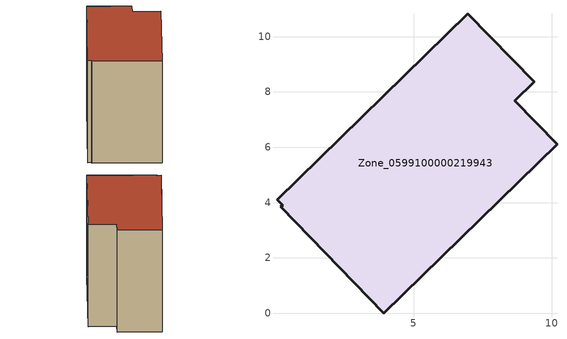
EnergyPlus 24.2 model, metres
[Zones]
Zone_0599100000219943
 floor ground (C_G): 0.26,3.9 0.06,4.1 6.97,10.82 9.37,8.36 8.67,7.68 10.19,6.11 3.93,0 0.19,3.85 z0
 wall outside (C_F): 0.19,3.85 3.93,0 10.19,6.11 8.67,7.68 9.37,8.36 6.97,10.82 0.06,4.1 0.26,3.9 0.19,3.85 z0:8.53
 roof outside (C_R): 0.26,3.9 0.19,3.85 3.93,0 10.19,6.11 8.67,7.68 9.37,8.36 6.97,10.82 0.06,4.1 z8.53
[BUILDING]
Pand.0599100000219943: North Axis=0; Terrain=City; Loads Convergence Tolerance Value=0.04; Temperature Convergence Tolerance Value=0.4; Solar Distribution=FullExterior; Maximum Number of Warmup Days=25; Minimum Number of Warmup Days=1
[Site:Location]
Rotterdam.The.Hague.AP_ZH_NLD Design_Conditions: Latitude=51.96; Longitude=4.45; Time Zone=1; Elevation=-4.5
[SITE:GROUNDTEMPERATURE:BUILDINGSURFACE]
18, 18, 18, 18, 18, 18, 18, 18, 18, 18, 18, 18
[MATERIAL] Thermal Absorptance=0.9; Solar Absorptance=0.7; Visible Absorptance=0.7
Name | Roughness | Thickness | Conductivity | Density | Specific Heat
G.TC.1975-1991 | MediumSmooth | 0.15 | 0.288461 | 540 | 1210
F.TC.1975-1991 | Rough | 0.3 | 0.230769 | 1920 | 840
R.TC.1975-1991 | MediumRough | 0.2 | 0.153846 | 1500 | 1000
[CONSTRUCTION]
C_G: G.TC.1975-1991
C_F: F.TC.1975-1991
C_R: R.TC.1975-1991
[ZONE]
Zone_0599100000219943: Type=1; Multiplier=1; Ceiling Height=Autocalculate; Volume=Autocalculate; Floor Area=autocalculate; Part of Total Floor Area=Yes
[ZONEINFILTRATION:DESIGNFLOWRATE]
Infil_Zone_0599100000219943: Zone or ZoneList or Space or SpaceList=Zone_0599100000219943; Schedule=AlwaysOn; Design Flow Rate Calculation Method=Flow/Area; Flow Rate per Floor Area=0.003; Constant Term Coefficient=1; Temperature Term Coefficient=0; Velocity Term Coefficient=0; Velocity Squared Term Coefficient=0
[HVACTEMPLATE:ZONE:IDEALLOADSAIRSYSTEM]
Zone_0599100000219943: Maximum Heating Supply Air Temperature=50; Minimum Cooling Supply Air Temperature=13; Maximum Heating Supply Air Humidity Ratio=0.0156; Minimum Cooling Supply Air Humidity Ratio=0.0077; Heating Limit=NoLimit; Cooling Limit=NoLimit; Dehumidification Control Type=ConstantSensibleHeatRatio; Cooling Sensible Heat Ratio=0.7; Dehumidification Setpoint=60; Humidification Control Type=None; Humidification Setpoint=30; Outdoor Air Method=None; Outdoor Air Flow Rate per Person=0.00944; Outdoor Air Flow Rate per Zone Floor Area=0; Outdoor Air Flow Rate per Zone=0; Demand Controlled Ventilation Type=None; Outdoor Air Economizer Type=NoEconomizer; Heat Recovery Type=None; Sensible Heat Recovery Effectiveness=0.7; Latent Heat Recovery Effectiveness=0.65
[ZONECONTROL:THERMOSTAT]
ThermostatControl_Zone_0599100000219943: Zone or ZoneList=Zone_0599100000219943; Control Type Schedule=DualSetpointControlType; Control 1=Thermostat_Zone_0599100000219943; Temperature Difference Between Cutout And Setpoint=0
[THERMOSTATSETPOINT:DUALSETPOINT]
Thermostat_Zone_0599100000219943: Heating Setpoint Temperature Schedule=HeatingSetpoint_Zone_0599100000219943; Cooling Setpoint Temperature Schedule=CoolingSetpoint_Zone_0599100000219943
[SCHEDULE:COMPACT]
HeatingSetpoint_Zone_0599100000219943: Through: 12/31, For: AllDays, Until: 24:00, 21
CoolingSetpoint_Zone_0599100000219943: Through: 12/31, For: AllDays, Until: 24:00, 24
DualSetpointControlType: Through: 12/31, For: AllDays, Until: 24:00, 4
AlwaysOn: Through: 12/31, For: AllDays, Until: 24:00, 1
